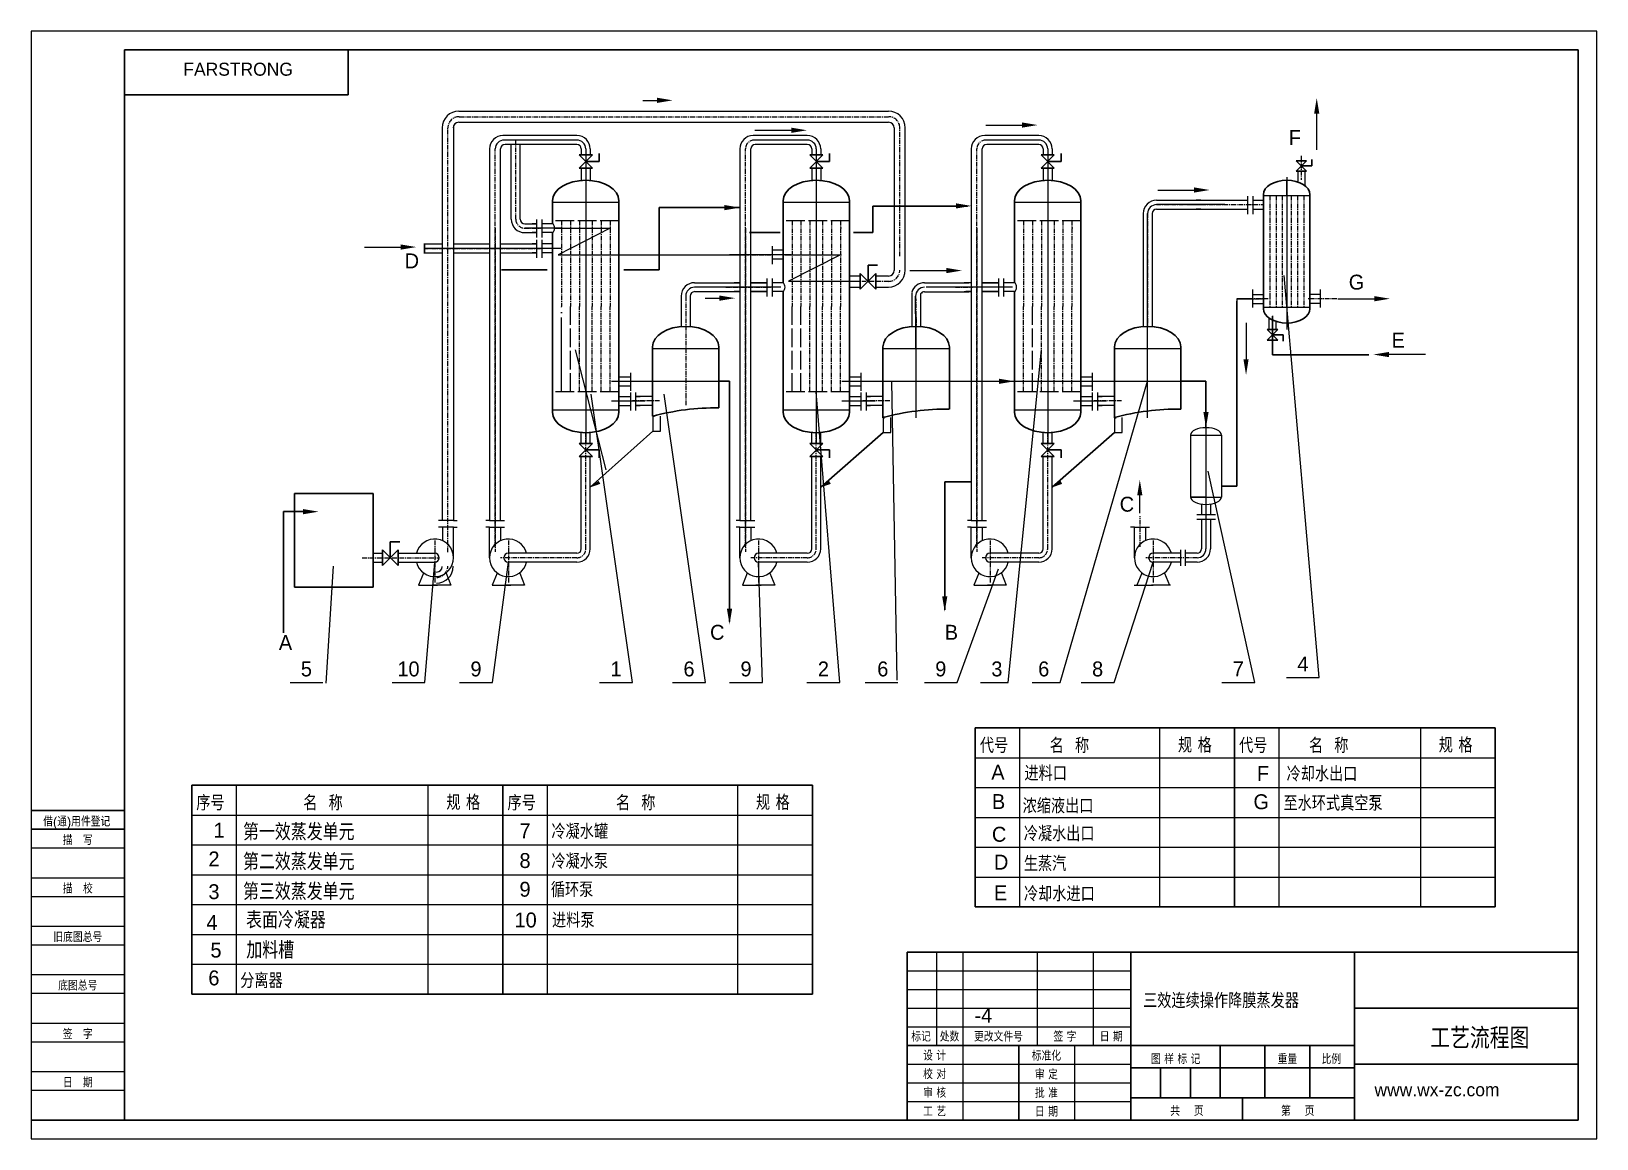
# Model space of a CAD drawing. Extents: x 484 to 904, y 582 to 879.
import ezdxf
from ezdxf.enums import TextEntityAlignment as Align

# ---------------------------------------------------------------- set-up
doc = ezdxf.new("R2010")
doc.units = 0
doc.header["$MEASUREMENT"] = 0
for name, pattern in [('CENTER', [2, 1.25, -0.25, 0.25, -0.25]), ('FDASHED', [6, 5, -1]), ('FDIVIDE', [23.99, 20, -1.33, 0, -1.33, 0, -1.33])]:
    doc.linetypes.add(name, pattern=pattern)
for name, color, linetype, lineweight in [('B', 3, 'FDASHED', 15), ('C', 6, 'CENTER', 15), ('D', 1, 'CONTINUOUS', 15), ('E', 2, 'FDIVIDE', 15), ('FL', 5, 'CONTINUOUS', 9), ('T', 7, 'CONTINUOUS', 15), ('TL', 4, 'CONTINUOUS', 30)]:
    doc.layers.add(name, color=color, linetype=linetype, lineweight=lineweight)
doc.styles.add('FM1', font='valv', dxfattribs={"bigfont": 'hzdx'})
doc.styles.add('HZ', font='valv', dxfattribs={"bigfont": 'hzdx'})

# ---------------------------------------------------------------- blocks, each defined once
blk = doc.blocks.new('TUKUN3')
at = {"layer": 'FL'}
for p, q in [((420, 297), (0, 297)), ((0, 297), (0, 0)), ((420, 0), (420, 297)), ((0, 78), (25, 78)), ((0, 70), (25, 70)), ((0, 65), (25, 65)), ((0, 57), (25, 57)), ((0, 52), (25, 52)), ((243, 25), (243, 50)), ((250, 5), (250, 50)), ((270, 25), (270, 50)), ((285, 25), (285, 50)), ((0, 44), (25, 44)), ((235, 45), (295, 45)), ((0, 39), (25, 39)), ((235, 40), (295, 40)), ((235, 35), (295, 35)), ((0, 31), (25, 31)), ((235, 30), (295, 30)), ((0, 26), (25, 26)), ((280, 5), (280, 25)), ((0, 18), (25, 18)), ((235, 20), (295, 20)), ((0, 13), (25, 13)), ((235, 15), (295, 15)), ((235, 10), (295, 10)), ((0, 0), (420, 0))]:
    blk.add_line(p, q, dxfattribs=at)
at = {"layer": 'TL'}
for p, q in [((415, 292), (25, 292)), ((25, 5), (25, 292)), ((85, 292), (85, 280)), ((415, 5), (415, 292)), ((85, 280), (25, 280)), ((0, 88), (25, 88)), ((0, 83), (25, 83)), ((415, 50), (235, 50)), ((235, 50), (235, 5)), ((295, 5), (295, 50)), ((355, 5), (355, 50)), ((415, 35), (355, 35)), ((355, 25), (235, 25)), ((265, 5), (265, 25)), ((319, 11), (319, 25)), ((331, 11), (331, 25)), ((343, 11), (343, 25)), ((295, 19), (355, 19)), ((303, 11), (303, 19)), ((311, 11), (311, 19)), ((415, 20), (355, 20)), ((355, 11), (295, 11)), ((325, 5), (325, 11)), ((0, 5), (415, 5))]:
    blk.add_line(p, q, dxfattribs=at)
at = {"layer": 'T', "style": 'FM1'}
for s, p in [('借(通)用件登记', (12.19, 83.76)), ('描   写', (12.47, 78.76)), ('描   校', (12.47, 65.76)), ('旧底图总号', (12.47, 52.76)), ('底图总号', (12.47, 39.76)), ('签   字', (12.47, 26.76)), ('标记', (238.73, 26.07)), ('处数', (246.36, 26.07)), ('更改文件号', (259.49, 26.07)), ('签 字', (277.33, 26.07)), ('日 期', (289.75, 26.07)), ('设 计', (242.37, 20.99)), ('标准化', (272.36, 20.93)), ('图 样 标 记', (307.05, 20.04)), ('重量', (337.01, 20.04)), ('比例', (348.81, 20.04)), ('校 对', (242.37, 15.99)), ('审 定', (272.36, 15.93)), ('日   期', (12.47, 13.76)), ('审 核', (242.37, 10.99)), ('批 准', (272.36, 10.93)), ('工 艺', (242.37, 5.99)), ('日 期', (272.36, 5.93)), ('共    页', (310.06, 6.13)), ('第    页', (339.78, 6.13))]:
    blk.add_text(s, height=2.5, dxfattribs=at).set_placement(p, align=Align.CENTER)

msp = doc.modelspace()

# ---------------------------------------------------------------- linework, layer by layer
at = {"layer": 'B', "color": 2}
for p, q in [((642.16, 827.9), (624.36, 827.9)), ((703.99, 827.9), (686.19, 827.9)), ((766.09, 827.9), (748.29, 827.9)), ((629.16, 782.05), (629.16, 804.98)), ((688.59, 782.05), (688.59, 804.98)), ((690.99, 782.05), (690.99, 804.98)), ((753.09, 782.05), (753.09, 804.98))]:
    msp.add_line(p, q, dxfattribs=at)
at = {"layer": 'B', "color": 4}
for p, q in [((642.16, 782.05), (624.36, 782.05)), ((642.16, 782.05), (624.36, 782.05)), ((703.99, 782.05), (686.19, 782.05)), ((703.99, 782.05), (686.19, 782.05)), ((766.09, 782.05), (748.29, 782.05)), ((766.09, 782.05), (748.29, 782.05))]:
    msp.add_line(p, q, dxfattribs=at)
at = {"layer": 'C'}
for p, q in [((596.25, 739.07), (596.25, 852.88)), ((717.53, 818.48), (717.53, 852.88)), ((608.96, 740.51), (608.96, 847.21)), ((676.1, 740.51), (676.1, 847.21)), ((738.2, 740.51), (738.2, 847.21)), ((608.96, 825.99), (608.96, 739.15)), ((676.1, 825.99), (676.1, 739.15)), ((738.2, 825.99), (738.2, 739.15)), ((714.53, 811.71), (706.88, 811.71)), ((781.96, 740.51), (781.96, 748.7))]:
    msp.add_line(p, q, dxfattribs=at)
at = {"layer": 'C', "color": 6}
for p, q in [((599.25, 855.88), (714.53, 855.88)), ((614.48, 828.37), (614.48, 849.84)), ((633.26, 847.21), (633.26, 839.21)), ((695.09, 847.21), (695.09, 839.21)), ((757.19, 847.21), (757.19, 839.21)), ((825.23, 845.36), (825.23, 838.96)), ((786.4, 832.28), (815.09, 832.28)), ((794.74, 832.28), (799.28, 832.28)), ((784, 829.88), (784, 799.63)), ((616.88, 825.97), (621.1, 825.97)), ((623.04, 825.97), (618.86, 825.97)), ((589.82, 820.55), (621.1, 820.55)), ((623.04, 820.55), (618.86, 820.55)), ((671.78, 818.86), (682.93, 818.86)), ((684.87, 818.86), (680.69, 818.86)), ((714.53, 811.71), (706.88, 811.71)), ((660.07, 807.75), (660.07, 778.5)), ((670.81, 810.15), (682.9, 810.15)), ((721.75, 807.74), (721.9, 799.63)), ((732.49, 810.14), (737.03, 810.14)), ((810.81, 807.01), (815.09, 807.01)), ((816.34, 807.01), (812.21, 807.01)), ((834.8, 807.01), (826.97, 807.01)), ((834.8, 807.01), (827.55, 807.01)), ((817.53, 794.66), (817.53, 801.06)), ((643.66, 784.9), (647.84, 784.9)), ((705.49, 784.9), (709.67, 784.9)), ((767.59, 784.9), (771.77, 784.9)), ((643.66, 779.63), (647.84, 779.63)), ((653.02, 779.63), (645.6, 779.63)), ((705.49, 779.63), (709.67, 779.63)), ((714.85, 779.63), (707.43, 779.63)), ((767.59, 779.63), (771.77, 779.63)), ((776.95, 779.63), (769.53, 779.63)), ((633.26, 739.97), (633.26, 771.13)), ((695.09, 739.97), (695.09, 771.13)), ((757.19, 739.97), (757.19, 771.13)), ((592.73, 742.2), (592.73, 730.93)), ((612.48, 742.2), (612.48, 730.93)), ((679.62, 742.2), (679.62, 730.93)), ((741.72, 742.2), (741.72, 730.93)), ((785.48, 742.2), (785.48, 730.93)), ((573.27, 737.57), (593.76, 737.57)), ((630.86, 737.57), (610.38, 737.57)), ((692.69, 737.57), (677.52, 737.57)), ((754.79, 737.57), (739.62, 737.57)), ((797.26, 737.57), (783.38, 737.57))]:
    msp.add_line(p, q, dxfattribs=at)
at = {"layer": 'C', "color": 2}
for p, q in [((816.77, 834.62), (816.77, 804.73)), ((818.45, 834.62), (818.45, 804.73)), ((820.13, 834.62), (820.13, 804.73)), ((822.51, 834.62), (822.51, 804.73)), ((824.19, 834.62), (824.19, 804.73)), ((825.87, 834.62), (825.87, 804.73)), ((626.76, 827.9), (626.76, 804.98)), ((629.16, 827.9), (629.16, 804.98)), ((631.56, 827.9), (631.56, 804.98)), ((634.96, 827.9), (634.96, 804.98)), ((637.36, 827.9), (637.36, 804.98)), ((639.76, 827.9), (639.76, 804.98)), ((688.59, 827.9), (688.59, 804.98)), ((690.99, 827.9), (690.99, 804.98)), ((693.39, 827.9), (693.39, 804.98)), ((696.79, 827.9), (696.79, 804.98)), ((699.19, 827.9), (699.19, 804.98)), ((701.59, 827.9), (701.59, 804.98)), ((750.69, 827.9), (750.69, 804.98)), ((753.09, 827.9), (753.09, 804.98)), ((755.49, 827.9), (755.49, 804.98)), ((758.89, 827.9), (758.89, 804.98)), ((761.29, 827.9), (761.29, 804.98)), ((763.69, 827.9), (763.69, 804.98)), ((816.77, 808.17), (816.77, 807.13)), ((631.56, 782.05), (631.56, 804.98)), ((634.96, 782.05), (634.96, 804.98)), ((637.36, 782.05), (637.36, 804.98)), ((639.76, 782.05), (639.76, 804.98)), ((693.39, 782.05), (693.39, 804.98)), ((696.79, 782.05), (696.79, 804.98)), ((699.19, 782.05), (699.19, 804.98)), ((701.59, 782.05), (701.59, 804.98)), ((750.69, 782.05), (750.69, 804.98)), ((755.49, 782.05), (755.49, 804.98)), ((758.89, 782.05), (758.89, 804.98)), ((761.29, 782.05), (761.29, 804.98)), ((763.69, 782.05), (763.69, 804.98))]:
    msp.add_line(p, q, dxfattribs=at)
at = {"layer": 'C', "color": 6}
for centre, radius, start, end in [((599.25, 852.88), 3, 90, 180), ((678.5, 847.21), 2.4, 90, 180), ((740.6, 847.21), 2.4, 90, 180), ((616.88, 828.37), 2.4, 180, 270), ((630.86, 739.97), 2.4, 270, 0), ((692.69, 739.97), 2.4, 270, 0), ((754.79, 739.97), 2.4, 270, 0)]:
    msp.add_arc(centre, radius, start, end, dxfattribs=at)
at = {"layer": 'C', "color": 4}
msp.add_arc((714.53, 852.88), 3, 0, 90, dxfattribs=at)
at = {"layer": 'C'}
for centre in [(714.53, 814.71), (593.25, 735.3)]:
    msp.add_arc(centre, 3, 270, 0, dxfattribs=at)
at = {"layer": 'D', "color": 4}
for p, q in [((599.23, 857.38), (714.46, 857.38)), ((594.73, 852.88), (594.73, 747.56)), ((597.78, 853.4), (597.78, 747.56)), ((599.19, 854.38), (714.51, 854.38)), ((716.01, 852.88), (716.01, 814.64)), ((718.96, 814.69), (718.96, 852.88)), ((630.86, 850.81), (611.03, 850.81)), ((630.86, 848.41), (611.59, 848.41)), ((613.28, 828.37), (613.28, 848.41)), ((615.68, 828.37), (615.68, 848.41)), ((692.69, 850.81), (678.18, 850.81)), ((692.69, 848.41), (678.73, 848.41)), ((754.79, 850.81), (740.28, 850.81)), ((754.79, 848.41), (740.83, 848.41)), ((607.43, 847.21), (607.43, 747.56)), ((610.39, 747.62), (610.39, 847.21)), ((632.06, 847.21), (632.06, 845.6)), ((634.46, 847.21), (634.46, 845.6)), ((674.58, 847.21), (674.58, 747.56)), ((677.53, 747.62), (677.53, 847.21)), ((693.89, 847.21), (693.89, 845.6)), ((696.29, 847.21), (696.29, 845.6)), ((736.68, 847.21), (736.68, 747.56)), ((739.63, 747.62), (739.63, 847.21)), ((755.99, 847.21), (755.99, 845.6)), ((758.39, 847.21), (758.39, 845.6)), ((632.06, 842.08), (632.06, 838.77)), ((634.46, 842.08), (634.46, 838.77)), ((693.89, 842.08), (693.89, 838.77)), ((696.29, 842.08), (696.29, 838.77)), ((755.99, 842.08), (755.99, 838.77)), ((758.39, 842.08), (758.39, 838.77)), ((824.27, 841.26), (824.27, 838.61)), ((826.19, 841.26), (826.19, 837.38)), ((821.32, 834.62), (821.32, 838.82)), ((642.16, 832.82), (624.36, 832.82)), ((703.99, 832.82), (686.19, 832.82)), ((766.09, 832.82), (748.29, 832.82)), ((786.4, 833.48), (810.81, 833.48)), ((786.4, 833.48), (798.25, 833.48)), ((794.74, 833.48), (798.25, 833.48)), ((798.25, 833.48), (797.04, 833.48)), ((810.81, 834.57), (810.81, 829.73)), ((812.21, 834.57), (812.21, 829.73)), ((812.21, 834.57), (812.21, 829.73)), ((812.21, 833.48), (815.09, 833.48)), ((827.55, 834.62), (815.09, 834.62)), ((620.07, 828.28), (620.07, 823.45)), ((621.47, 828.28), (621.47, 823.45)), ((782.8, 829.88), (782.8, 799.58)), ((785.2, 829.88), (785.2, 799.58)), ((786.4, 831.08), (810.81, 831.08)), ((786.4, 831.08), (798.25, 831.08)), ((794.74, 831.08), (798.25, 831.08)), ((798.25, 831.08), (797.04, 831.08)), ((812.21, 831.08), (815.09, 831.08)), ((826.04, 829.82), (825.87, 829.82)), ((616.88, 827.17), (620.07, 827.17)), ((616.88, 824.77), (620.07, 824.77)), ((620.07, 827.17), (618.86, 827.17)), ((620.07, 824.77), (618.86, 824.77)), ((624.36, 827.17), (621.47, 827.17)), ((624.36, 824.77), (621.47, 824.77)), ((624.87, 825.97), (640.01, 825.97)), ((639.76, 825.97), (625.85, 818.84)), ((640.01, 825.97), (639.76, 825.97)), ((701.84, 825.97), (701.59, 825.97)), ((763.94, 825.97), (763.69, 825.97)), ((589.82, 821.75), (594.73, 821.75)), ((589.82, 819.35), (594.73, 819.35)), ((597.69, 821.75), (607.43, 821.75)), ((597.69, 819.35), (607.43, 819.35)), ((610.39, 821.75), (620.07, 821.75)), ((610.39, 819.35), (620.07, 819.35)), ((620.07, 821.75), (618.86, 821.75)), ((620.07, 819.35), (618.86, 819.35)), ((620.07, 822.87), (620.07, 818.03)), ((621.47, 822.87), (621.47, 818.03)), ((624.36, 821.75), (621.47, 821.75)), ((624.36, 819.35), (621.47, 819.35)), ((683.3, 821.18), (683.3, 816.35)), ((686.19, 820.06), (683.3, 820.06)), ((625.85, 818.84), (676.1, 818.84)), ((681.26, 818.84), (673.11, 818.84)), ((686.19, 817.66), (683.3, 817.66)), ((686.7, 818.86), (701.84, 818.86)), ((701.59, 818.86), (687.68, 811.74)), ((662.47, 811.35), (674.58, 811.35)), ((670.81, 811.35), (674.58, 811.35)), ((674.58, 811.35), (673.11, 811.35)), ((677.53, 811.35), (681.87, 811.35)), ((677.53, 811.35), (681.87, 811.35)), ((681.87, 811.35), (677.53, 811.35)), ((681.87, 812.47), (681.87, 807.64)), ((683.27, 812.47), (683.27, 807.64)), ((683.27, 812.47), (683.27, 807.64)), ((686.21, 811.35), (683.27, 811.35)), ((687.68, 811.74), (706.88, 811.74)), ((706.88, 813.14), (703.99, 813.14)), ((714.51, 813.14), (711.11, 813.14)), ((724.15, 811.34), (736, 811.34)), ((732.49, 811.34), (736, 811.34)), ((736.53, 811.34), (734.79, 811.34)), ((736.68, 811.35), (735.21, 811.35)), ((743.97, 811.35), (739.63, 811.35)), ((739.63, 811.35), (743.97, 811.35)), ((739.63, 811.35), (743.97, 811.35)), ((743.97, 812.47), (743.97, 807.64)), ((745.37, 812.47), (745.37, 807.64)), ((745.37, 812.47), (745.37, 807.64)), ((748.32, 811.35), (745.37, 811.35)), ((658.87, 807.75), (658.87, 802.28)), ((661.27, 807.75), (661.27, 802.28)), ((662.47, 808.95), (674.58, 808.95)), ((670.81, 808.95), (674.58, 808.95)), ((674.58, 808.95), (673.11, 808.95)), ((677.53, 808.95), (681.87, 808.95)), ((677.53, 808.95), (681.87, 808.95)), ((681.87, 808.95), (677.53, 808.95)), ((686.21, 808.95), (683.27, 808.95)), ((703.99, 810.19), (706.88, 810.19)), ((711.11, 810.19), (714.46, 810.19)), ((720.7, 808.76), (720.7, 799.63)), ((723.1, 808.32), (723.1, 799.63)), ((724.15, 808.94), (736, 808.94)), ((732.49, 808.94), (736, 808.94)), ((736.53, 808.94), (734.79, 808.94)), ((736.68, 808.95), (735.21, 808.95)), ((743.97, 808.95), (739.63, 808.95)), ((739.63, 808.95), (743.97, 808.95)), ((739.63, 808.95), (743.97, 808.95)), ((748.32, 808.95), (745.37, 808.95)), ((812.21, 807.01), (807.98, 807.01)), ((807.98, 807.01), (807.98, 806.4)), ((812.21, 804.72), (812.21, 809.55)), ((812.21, 804.72), (812.21, 809.55)), ((812.21, 808.21), (815.09, 808.21)), ((815.09, 809.91), (815.09, 807.13)), ((830.42, 808.21), (827.55, 808.21)), ((830.42, 804.72), (830.42, 809.55)), ((830.42, 804.72), (830.42, 809.55)), ((658.87, 802.5), (658.87, 799.63)), ((661.27, 802.5), (661.27, 799.63)), ((782.8, 802.5), (782.8, 799.63)), ((785.2, 802.5), (785.2, 799.63)), ((812.21, 805.81), (815.09, 805.81)), ((827.55, 804.73), (815.09, 804.73)), ((821.32, 804.73), (821.32, 800.53)), ((830.42, 805.81), (827.55, 805.81)), ((816.57, 798.76), (816.57, 801.88)), ((818.49, 798.76), (818.49, 800.94)), ((668.97, 793.63), (651.17, 793.63)), ((730.8, 793.63), (713, 793.63)), ((792.9, 793.63), (775.1, 793.63)), ((642.16, 786.1), (645.23, 786.1)), ((645.23, 787.21), (645.23, 782.38)), ((703.99, 786.1), (707.06, 786.1)), ((707.06, 787.21), (707.06, 782.38)), ((766.09, 786.1), (769.16, 786.1)), ((769.16, 787.21), (769.16, 782.38)), ((642.16, 783.7), (645.23, 783.7)), ((645.23, 784.9), (651.17, 784.9)), ((645.23, 781.94), (645.23, 777.11)), ((646.63, 781.94), (646.63, 777.11)), ((703.99, 783.7), (707.06, 783.7)), ((707.06, 784.9), (713, 784.9)), ((707.06, 781.94), (707.06, 777.11)), ((708.46, 781.94), (708.46, 777.11)), ((766.09, 783.7), (769.16, 783.7)), ((769.16, 784.9), (775.1, 784.9)), ((769.16, 781.94), (769.16, 777.11)), ((770.56, 781.94), (770.56, 777.11)), ((792.9, 784.9), (796.07, 784.9)), ((642.16, 777.13), (624.36, 777.13)), ((642.16, 780.83), (645.23, 780.83)), ((642.16, 778.43), (645.23, 778.43)), ((651.21, 780.83), (646.63, 780.83)), ((646.63, 780.83), (647.84, 780.83)), ((651.21, 778.43), (646.63, 778.43)), ((646.63, 778.43), (647.84, 778.43)), ((703.99, 777.13), (686.19, 777.13)), ((703.99, 780.83), (707.06, 780.83)), ((703.99, 778.43), (707.06, 778.43)), ((713.04, 780.83), (708.46, 780.83)), ((708.46, 780.83), (709.67, 780.83)), ((713.04, 778.43), (708.46, 778.43)), ((708.46, 778.43), (709.67, 778.43)), ((766.09, 777.13), (748.29, 777.13)), ((766.09, 780.83), (769.16, 780.83)), ((766.09, 778.43), (769.16, 778.43)), ((770.56, 780.83), (771.77, 780.83)), ((775.14, 780.83), (770.56, 780.83)), ((770.56, 778.43), (771.77, 778.43)), ((775.14, 778.43), (770.56, 778.43)), ((651.21, 775.8), (651.21, 771.54)), ((653.26, 771.54), (653.26, 775.58)), ((713.04, 775.44), (713.04, 771.18)), ((715.09, 771.18), (715.09, 775.22)), ((775.14, 775.44), (775.14, 771.18)), ((777.19, 771.18), (777.19, 775.22)), ((632.06, 768.26), (632.06, 771.13)), ((634.46, 768.26), (634.46, 771.13)), ((651.21, 771.54), (653.26, 771.54)), ((693.89, 768.26), (693.89, 771.13)), ((696.29, 768.26), (696.29, 771.13)), ((713.04, 771.18), (715.09, 771.18)), ((755.99, 768.26), (755.99, 771.13)), ((758.39, 768.26), (758.39, 771.13)), ((775.14, 771.18), (777.19, 771.18)), ((795.5, 770.47), (803.81, 770.47)), ((795.5, 770.47), (795.5, 753.86)), ((803.81, 770.47), (803.81, 753.86)), ((632.06, 739.97), (632.06, 764.74)), ((634.46, 739.97), (634.46, 764.74)), ((693.89, 739.97), (693.89, 764.74)), ((696.29, 739.97), (696.29, 764.74)), ((755.99, 739.97), (755.99, 764.74)), ((758.39, 739.97), (758.39, 764.74)), ((799.66, 753.86), (795.5, 753.86)), ((795.5, 753.86), (803.81, 753.86)), ((798.46, 751.88), (798.46, 749.17)), ((800.86, 751.88), (800.86, 749.17)), ((797.19, 749.17), (802.18, 749.17)), ((797.19, 747.97), (802.18, 747.97)), ((798.46, 747.97), (798.46, 739.97)), ((800.86, 747.97), (800.86, 739.97)), ((596.25, 747.56), (593.73, 747.56)), ((596.25, 745.75), (593.73, 745.75)), ((594.82, 745.69), (594.82, 742.12)), ((597.78, 747.56), (594.88, 747.56)), ((597.78, 745.75), (594.88, 745.75)), ((597.78, 747.56), (598.76, 747.56)), ((597.78, 737.57), (597.78, 745.75)), ((597.78, 745.75), (598.76, 745.75)), ((607.43, 747.56), (606.45, 747.56)), ((607.43, 745.75), (606.45, 745.75)), ((607.43, 747.56), (610.33, 747.56)), ((607.43, 745.75), (610.33, 745.75)), ((607.43, 737.57), (607.43, 745.75)), ((608.96, 747.56), (611.49, 747.56)), ((608.96, 745.75), (611.49, 745.75)), ((610.39, 745.69), (610.39, 742.12)), ((674.58, 747.56), (673.6, 747.56)), ((674.58, 745.75), (673.6, 745.75)), ((674.58, 747.56), (677.47, 747.56)), ((674.58, 745.75), (677.47, 745.75)), ((674.58, 737.57), (674.58, 745.75)), ((676.1, 747.56), (678.63, 747.56)), ((676.1, 745.75), (678.63, 745.75)), ((677.53, 745.69), (677.53, 742.12)), ((736.68, 747.56), (735.7, 747.56)), ((736.68, 745.75), (735.7, 745.75)), ((736.68, 747.56), (739.57, 747.56)), ((736.68, 745.75), (739.57, 745.75)), ((736.68, 737.57), (736.68, 745.75)), ((738.2, 747.56), (740.73, 747.56)), ((738.2, 745.75), (740.73, 745.75)), ((739.63, 745.69), (739.63, 742.12)), ((780.44, 745.75), (779.45, 745.75)), ((780.44, 737.57), (780.44, 745.75)), ((780.44, 745.75), (783.33, 745.75)), ((781.96, 745.75), (784.49, 745.75)), ((783.39, 745.69), (783.39, 742.12)), ((792.83, 739.68), (792.83, 735.42)), ((794.03, 739.68), (794.03, 735.42)), ((576.17, 738.77), (578.7, 738.77)), ((576.17, 736.37), (578.7, 736.37)), ((582.93, 738.77), (592.73, 738.77)), ((582.93, 736.37), (592.73, 736.37)), ((630.86, 738.77), (612.48, 738.77)), ((630.86, 736.37), (612.48, 736.37)), ((692.69, 738.77), (679.62, 738.77)), ((692.69, 736.37), (679.62, 736.37)), ((754.79, 738.77), (741.72, 738.77)), ((754.79, 736.37), (741.72, 736.37)), ((792.83, 738.77), (785.48, 738.77)), ((792.83, 736.37), (785.48, 736.37)), ((797.26, 738.77), (794.03, 738.77)), ((797.26, 736.37), (794.03, 736.37)), ((589.69, 733.48), (588.38, 730.2)), ((595.78, 733.48), (597.09, 730.2)), ((609.44, 733.48), (608.12, 730.2)), ((615.52, 733.48), (616.83, 730.2)), ((676.58, 733.48), (675.27, 730.2)), ((682.66, 733.48), (683.97, 730.2)), ((738.68, 733.48), (737.37, 730.2)), ((744.76, 733.48), (746.08, 730.2)), ((782.44, 733.48), (781.12, 730.2)), ((788.52, 733.48), (789.83, 730.2)), ((588.38, 730.2), (593.45, 730.2)), ((597.09, 730.2), (592.02, 730.2)), ((608.12, 730.2), (613.19, 730.2)), ((616.83, 730.2), (611.76, 730.2)), ((675.27, 730.2), (680.34, 730.2)), ((683.97, 730.2), (678.9, 730.2)), ((737.37, 730.2), (742.44, 730.2)), ((746.08, 730.2), (741.01, 730.2)), ((780.43, 730.2), (785.5, 730.2)), ((790.14, 730.2), (785.07, 730.2))]:
    msp.add_line(p, q, dxfattribs=at)
at = {"layer": 'D', "color": 1}
for p, q in [((648.56, 860.26), (652.4, 860.26)), ((740.55, 853.63), (750.31, 853.63)), ((829.37, 846.95), (829.37, 856.72)), ((678.65, 852.23), (688.42, 852.23)), ((786.7, 836.21), (796.47, 836.21)), ((573.87, 820.91), (583.63, 820.91)), ((720.24, 814.61), (730, 814.61)), ((665.27, 807.21), (669.1, 807.21)), ((835.06, 807.05), (844.83, 807.05)), ((810.41, 800.6), (810.41, 790.83)), ((858.52, 792.08), (848.75, 792.08)), ((781.9, 749.53), (781.9, 754.29)), ((553.9, 704.16), (562.7, 704.16)), ((581.29, 704.16), (590.09, 704.16)), ((599.4, 704.16), (608.2, 704.16)), ((636.95, 704.16), (645.75, 704.16)), ((656.55, 704.16), (665.35, 704.16)), ((671.85, 704.16), (680.65, 704.16)), ((692.61, 704.16), (701.41, 704.16)), ((708.18, 704.16), (716.98, 704.16)), ((724.11, 704.16), (732.91, 704.16)), ((739.15, 704.16), (746.54, 704.16)), ((752.99, 704.16), (760.53, 704.16)), ((766.19, 704.16), (774.99, 704.16)), ((803.93, 704.16), (812.73, 704.16)), ((821.26, 705.48), (830.06, 705.48)), ((749.75, 643.95), (749.75, 691.95)), ((787.31, 643.95), (787.31, 691.95)), ((819.31, 643.95), (819.31, 691.95)), ((857.27, 643.95), (857.27, 691.95)), ((737.75, 683.95), (877.27, 683.95)), ((539.52, 620.56), (539.52, 676.56)), ((591.01, 620.56), (591.01, 676.56)), ((623.01, 620.56), (623.01, 676.56)), ((674.08, 620.56), (674.08, 676.56)), ((737.75, 675.95), (877.27, 675.95)), ((527.52, 668.56), (694.08, 668.56)), ((737.75, 667.95), (877.27, 667.95)), ((527.52, 660.56), (694.08, 660.56)), ((737.75, 659.95), (877.27, 659.95)), ((527.52, 652.56), (694.08, 652.56)), ((737.75, 651.95), (877.27, 651.95)), ((527.52, 644.56), (694.08, 644.56)), ((527.52, 636.56), (694.08, 636.56)), ((527.52, 628.56), (694.08, 628.56))]:
    msp.add_line(p, q, dxfattribs=at)
at = {"layer": 'D', "color": 6}
for p, q in [((630.86, 849.61), (611.36, 849.61)), ((692.69, 849.61), (678.5, 849.61)), ((754.79, 849.61), (740.6, 849.61)), ((633.26, 847.21), (633.26, 768.29)), ((695.09, 847.21), (695.09, 768.29)), ((757.19, 847.21), (757.19, 768.29)), ((821.32, 839.69), (821.32, 798.8)), ((804.73, 832.28), (786.4, 832.28)), ((784, 788.72), (784, 829.88)), ((626.54, 825.97), (616.88, 825.97)), ((626.54, 820.55), (589.82, 820.55)), ((688.38, 818.86), (671.78, 818.86)), ((685.61, 810.15), (662.47, 810.15)), ((721.9, 788.72), (721.75, 807.74)), ((747.71, 810.15), (724.57, 810.15)), ((721.9, 775.11), (721.9, 802.47)), ((784, 775.11), (784, 802.47)), ((817.53, 802.46), (817.53, 795.59)), ((817.53, 794.66), (817.53, 802.37)), ((633.26, 782.04), (633.26, 771.13)), ((640.15, 784.9), (649.08, 784.9)), ((695.09, 782.04), (695.09, 771.13)), ((701.99, 784.9), (710.91, 784.9)), ((757.19, 782.04), (757.19, 771.13)), ((764.09, 784.9), (773.01, 784.9)), ((640.15, 779.63), (649.08, 779.63)), ((701.99, 779.63), (710.91, 779.63)), ((764.09, 779.63), (773.01, 779.63)), ((799.66, 773.07), (799.66, 749.63)), ((799.66, 751.88), (799.66, 739.97))]:
    msp.add_line(p, q, dxfattribs=at)
at = {"layer": 'D'}
for p, q in [((830.06, 705.48), (820.63, 813.31)), ((638.75, 761.16), (630.48, 793.37)), ((746.54, 704.12), (755.53, 793.33)), ((645.75, 704.16), (634.71, 781.48)), ((665.35, 704.16), (654.31, 781.48)), ((701.41, 704.16), (695.09, 782.05)), ((716.81, 704.76), (715.37, 784.9)), ((760.53, 704.16), (784, 784.9)), ((812.73, 704.16), (800.24, 760.8)), ((563.64, 703.98), (565.61, 735.33)), ((590.09, 704.16), (592.73, 736.37)), ((608.2, 704.16), (612.48, 736.37)), ((680.65, 704.16), (679.62, 736.37)), ((774.99, 704.16), (785.48, 736.37)), ((732.91, 704.16), (743.95, 734.64))]:
    msp.add_line(p, q, dxfattribs=at)
at = {"layer": 'D', "color": 2}
for p, q in [((651.17, 784.9), (668.97, 784.9)), ((713, 784.9), (775.1, 784.9)), ((775.1, 784.9), (792.9, 784.9))]:
    msp.add_line(p, q, dxfattribs=at)
at = {"layer": 'D', "color": 4}
for centre, radius, start, end in [((599.23, 852.88), 4.5, 90, 180), ((714.46, 852.88), 4.5, 0, 90), ((599.19, 852.88), 1.5, 90, 180), ((714.51, 852.88), 1.5, 0, 90), ((611.03, 847.21), 3.6, 90, 180), ((611.59, 847.21), 1.2, 90, 180), ((630.86, 847.21), 3.6, 0, 90), ((630.86, 847.21), 1.2, 0, 90), ((678.18, 847.21), 3.6, 90, 180), ((678.73, 847.21), 1.2, 90, 180), ((692.69, 847.21), 3.6, 0, 90), ((692.69, 847.21), 1.2, 0, 90), ((740.28, 847.21), 3.6, 90, 180), ((740.83, 847.21), 1.2, 90, 180), ((754.79, 847.21), 3.6, 0, 90), ((754.79, 847.21), 1.2, 0, 90), ((786.4, 829.88), 3.6, 90, 180), ((616.88, 828.37), 3.6, 180, 270), ((616.88, 828.37), 1.2, 180, 270), ((786.4, 829.88), 1.2, 90, 180), ((662.47, 807.75), 3.6, 90, 180), ((714.46, 814.69), 4.5, 270, 0), ((714.51, 814.64), 1.5, 270, 0), ((724.15, 807.74), 3.6, 90, 163.3837), ((662.47, 807.75), 1.2, 90, 180), ((724.15, 807.74), 1.2, 90, 151.0123), ((651.51, 775.8), 0.3, 180, 285.1866), ((713.34, 775.44), 0.3, 180, 285.1866), ((775.44, 775.44), 0.3, 180, 285.1866), ((592.73, 737.57), 5.04, 193.8121, 166.2847), ((612.48, 737.57), 5.04, 13.7153, 346.1879), ((630.86, 739.97), 3.6, 270, 0), ((630.86, 739.97), 1.2, 270, 0), ((679.62, 737.57), 5.04, 13.7153, 346.1879), ((692.69, 739.97), 3.6, 270, 0), ((692.69, 739.97), 1.2, 270, 0), ((741.72, 737.57), 5.04, 13.7153, 346.1879), ((754.79, 739.97), 3.6, 270, 0), ((754.79, 739.97), 1.2, 270, 0), ((785.48, 737.57), 5.04, 13.7153, 346.1879), ((797.26, 739.97), 1.2, 270, 0), ((797.26, 739.97), 3.6, 270, 0), ((592.73, 737.57), 1.2, 270, 90), ((593.19, 735.28), 4.5, 270, 0), ((593.23, 735.23), 1.5, 270, 0), ((612.48, 737.57), 1.2, 90, 270), ((679.62, 737.57), 1.2, 90, 270), ((741.72, 737.57), 1.2, 90, 270), ((785.48, 737.57), 1.2, 90, 270)]:
    msp.add_arc(centre, radius, start, end, dxfattribs=at)
at = {"layer": 'D', "color": 6}
for centre, start, end in [((611.36, 847.21), 90, 180), ((630.86, 847.21), 0, 90), ((692.69, 847.21), 0, 90), ((754.79, 847.21), 0, 90), ((786.4, 829.88), 90, 180), ((662.47, 807.75), 90, 180), ((724.15, 807.74), 90, 180), ((797.26, 739.97), 270, 0)]:
    msp.add_arc(centre, 2.4, start, end, dxfattribs=at)
at = {"layer": 'D', "color": 0}
for centre in [(623.19, 825.97), (685.05, 810.15), (747.15, 810.15)]:
    msp.add_arc(centre, 1.68, 314.2636, 45.7364, dxfattribs=at)
at = {"layer": 'D', "color": 4}
for centre, major_axis in [((799.66, 770.47), (-4.15, 0)), ((799.66, 753.86), (4.15, 0))]:
    msp.add_ellipse(centre, major_axis=major_axis, ratio=0.478467, start_param=3.141593, end_param=6.283185, dxfattribs=at)
at = {"layer": 'D', "color": 1}
for points in [[(652.4, 860.96), (652.4, 859.56), (656.6, 860.26)], [(828.67, 856.72), (830.07, 856.72), (829.37, 860.92)], [(688.42, 852.93), (688.42, 851.53), (692.62, 852.23)], [(750.31, 854.33), (750.31, 852.93), (754.51, 853.63)], [(796.47, 836.91), (796.47, 835.51), (800.67, 836.21)], [(670.47, 832.19), (670.47, 830.79), (674.67, 831.49)], [(732.55, 832.65), (732.55, 831.25), (736.75, 831.95)], [(583.63, 821.61), (583.63, 820.21), (587.83, 820.91)], [(730, 815.31), (730, 813.91), (734.2, 814.61)], [(669.1, 807.91), (669.1, 806.51), (673.3, 807.21)], [(844.83, 807.75), (844.83, 806.35), (849.03, 807.05)], [(811.11, 790.83), (809.71, 790.83), (810.41, 786.63)], [(848.75, 791.38), (848.75, 792.78), (844.55, 792.08)], [(744.09, 785.6), (744.09, 784.2), (748.29, 784.9)], [(800.36, 776.66), (798.96, 776.66), (799.66, 772.46)], [(781.2, 754.29), (782.6, 754.29), (781.9, 758.49)], [(557.38, 750.64), (557.38, 749.24), (561.58, 749.94)], [(730.27, 727.26), (728.87, 727.26), (729.57, 723.06)], [(672.53, 723.88), (671.13, 723.88), (671.83, 719.68)]]:
    msp.add_solid(points, dxfattribs=at)
at = {"layer": 'D', "color": 4}
for points in [[(636.7, 758.22), (637.14, 757.39), (634.46, 756.47)], [(698.53, 758.22), (698.98, 757.39), (696.29, 756.47)], [(760.63, 758.22), (761.08, 757.39), (758.39, 756.47)]]:
    msp.add_solid(points, dxfattribs=at)
at = {"layer": 'E', "color": 2}
msp.add_line((626.76, 782.05), (626.76, 804.98), dxfattribs=at)
at = {"layer": 'TL'}
for p, q in [((631.5, 845.6), (635.02, 845.6)), ((631.5, 842.08), (635.02, 845.6)), ((635.02, 842.08), (631.5, 845.6)), ((636.85, 843.84), (636.85, 845.99)), ((693.33, 845.6), (696.85, 845.6)), ((696.85, 842.08), (693.33, 845.6)), ((693.33, 842.08), (696.85, 845.6)), ((698.68, 843.84), (698.68, 845.99)), ((755.43, 845.6), (758.95, 845.6)), ((755.43, 842.08), (758.95, 845.6)), ((758.95, 842.08), (755.43, 845.6)), ((760.78, 843.84), (760.78, 845.99)), ((828.09, 842.67), (828.09, 844.39)), ((631.5, 842.08), (635.02, 842.08)), ((633.26, 843.84), (636.06, 843.84)), ((633.26, 843.84), (636.85, 843.84)), ((693.33, 842.08), (696.85, 842.08)), ((695.09, 843.84), (698.68, 843.84)), ((695.09, 843.84), (697.89, 843.84)), ((755.43, 842.08), (758.95, 842.08)), ((757.19, 843.84), (760, 843.84)), ((757.19, 843.84), (760.78, 843.84)), ((823.82, 844.07), (826.63, 844.07)), ((826.63, 841.26), (823.82, 844.07)), ((823.82, 841.26), (826.63, 844.07)), ((823.82, 841.26), (826.63, 841.26)), ((825.23, 842.67), (828.09, 842.67)), ((825.23, 842.67), (827.47, 842.67)), ((624.36, 833.35), (624.36, 827.17)), ((642.16, 833.35), (642.16, 804.98)), ((686.19, 833.35), (686.19, 818.86)), ((703.99, 833.35), (703.99, 804.98)), ((710.27, 831.87), (735.64, 831.87)), ((710.27, 824.79), (710.27, 831.87)), ((748.29, 833.35), (748.29, 818.86)), ((766.09, 833.35), (766.09, 804.98)), ((815.09, 834.99), (815.09, 804.73)), ((827.55, 834.99), (827.55, 807.13)), ((652.92, 814.83), (652.92, 831.49)), ((652.92, 831.49), (674.63, 831.49)), ((624.36, 824.77), (624.36, 804.98)), ((677.22, 824.79), (685.45, 824.79)), ((705.13, 824.79), (710.27, 824.79)), ((589.99, 821.71), (589.99, 819.48)), ((686.19, 819.35), (686.19, 811.35)), ((748.29, 819.35), (748.29, 811.35)), ((622.92, 814.83), (610.62, 814.83)), ((652.92, 814.83), (643.51, 814.83)), ((709, 811.71), (709, 816.01)), ((709, 816.01), (711.57, 816.01)), ((706.88, 809.6), (706.88, 813.82)), ((706.88, 813.82), (711.11, 809.6)), ((706.88, 809.6), (711.11, 813.82)), ((709, 811.71), (709, 814.51)), ((711.11, 809.6), (711.11, 813.82)), ((686.19, 808.95), (686.19, 804.98)), ((748.29, 808.95), (748.29, 804.98)), ((812.21, 807.01), (807.98, 807.01)), ((815.09, 804.36), (815.09, 807.13)), ((827.55, 804.36), (827.55, 807.13)), ((624.36, 776.6), (624.36, 804.98)), ((642.16, 776.6), (642.16, 804.98)), ((686.19, 776.6), (686.19, 804.98)), ((703.99, 776.6), (703.99, 804.98)), ((748.29, 776.6), (748.29, 804.98)), ((766.09, 776.6), (766.09, 804.98)), ((807.98, 806.4), (807.98, 756.74)), ((816.12, 798.76), (818.94, 798.76)), ((816.12, 798.76), (818.94, 795.94)), ((818.94, 798.76), (816.12, 795.94)), ((651.17, 794.16), (651.17, 775.51)), ((668.97, 794.16), (668.97, 777.78)), ((713, 794.16), (713, 775.15)), ((730.8, 794.16), (730.8, 777.42)), ((775.1, 794.16), (775.1, 775.15)), ((792.9, 794.16), (792.9, 777.42)), ((816.12, 795.94), (818.94, 795.94)), ((817.53, 797.35), (819.77, 797.35)), ((817.53, 797.35), (820.4, 797.35)), ((817.53, 795.94), (817.53, 792.02)), ((820.4, 797.35), (820.4, 795.63)), ((817.53, 792.02), (843.36, 792.02)), ((668.97, 784.9), (671.83, 784.9)), ((671.83, 784.9), (671.83, 720.5)), ((792.9, 784.9), (799.66, 784.9)), ((799.66, 772.46), (799.66, 784.9)), ((651.21, 771.54), (634.46, 756.47)), ((713.04, 771.18), (696.29, 756.47)), ((775.14, 771.18), (758.39, 756.47)), ((631.5, 768.26), (635.02, 768.26)), ((635.02, 768.26), (631.5, 764.74)), ((631.5, 768.26), (635.02, 764.74)), ((631.5, 764.74), (635.02, 764.74)), ((633.26, 766.5), (636.85, 766.5)), ((633.26, 766.5), (636.06, 766.5)), ((636.85, 766.5), (636.85, 764.35)), ((693.33, 768.26), (696.85, 764.74)), ((696.85, 768.26), (693.33, 764.74)), ((693.33, 768.26), (696.85, 768.26)), ((693.33, 764.74), (696.85, 764.74)), ((695.09, 766.5), (697.89, 766.5)), ((695.09, 766.5), (698.68, 766.5)), ((698.68, 766.5), (698.68, 764.35)), ((755.43, 768.26), (758.95, 768.26)), ((758.95, 768.26), (755.43, 764.74)), ((755.43, 768.26), (758.95, 764.74)), ((755.43, 764.74), (758.95, 764.74)), ((757.19, 766.5), (760.78, 766.5)), ((757.19, 766.5), (760, 766.5)), ((760.78, 766.5), (760.78, 764.35)), ((729.57, 757.94), (729.57, 723.59)), ((736.64, 757.94), (729.57, 757.94)), ((803.81, 756.74), (807.98, 756.74)), ((555.13, 754.78), (555.13, 729.72)), ((576.17, 754.78), (555.13, 754.78)), ((576.17, 729.72), (576.17, 754.78)), ((552.17, 717.47), (552.17, 749.94)), ((552.17, 749.94), (557.38, 749.94)), ((578.7, 735.46), (578.7, 739.68)), ((578.7, 735.46), (582.93, 739.68)), ((578.7, 739.68), (582.93, 735.46)), ((580.81, 741.87), (583.39, 741.87)), ((580.81, 737.57), (580.81, 741.87)), ((580.81, 737.57), (580.81, 740.37)), ((582.93, 735.46), (582.93, 739.68)), ((555.13, 729.72), (576.17, 729.72))]:
    msp.add_line(p, q, dxfattribs=at)
at = {"layer": 'TL', "color": 4}
for p, q in [((737.75, 691.95), (877.27, 691.95)), ((737.75, 643.95), (737.75, 691.95)), ((807.31, 643.95), (807.31, 691.95)), ((877.27, 643.95), (877.27, 691.95)), ((527.52, 676.56), (694.08, 676.56)), ((527.52, 620.56), (527.52, 676.56)), ((611.01, 620.56), (611.01, 676.56)), ((694.08, 620.56), (694.08, 676.56)), ((737.75, 643.95), (877.27, 643.95)), ((527.52, 620.56), (694.08, 620.56))]:
    msp.add_line(p, q, dxfattribs=at)
at = {"layer": 'TL'}
for centre in [(667.92, 715), (729.75, 714.65), (791.85, 714.65)]:
    msp.add_arc(centre, 62.78, 89.0467, 105.4791, dxfattribs=at)
for centre, major_axis in [((633.26, 833.35), (-8.9, 0)), ((695.09, 833.35), (-8.9, 0)), ((757.19, 833.35), (-8.9, 0)), ((821.32, 834.99), (-6.23, 0)), ((660.07, 794.16), (-8.9, 0)), ((721.9, 794.16), (-8.9, 0)), ((784, 794.16), (-8.9, 0))]:
    msp.add_ellipse(centre, major_axis=major_axis, ratio=0.614899, start_param=3.141593, end_param=6.283185, dxfattribs=at)
at = {"layer": 'TL', "extrusion": (0, 0, -1)}
for centre, major_axis in [((821.32, 804.36), (-6.23, 0)), ((633.26, 776.6), (-8.9, 0)), ((695.09, 776.6), (-8.9, 0)), ((757.19, 776.6), (-8.9, 0))]:
    msp.add_ellipse(centre, major_axis=major_axis, ratio=0.614899, start_param=3.141593, end_param=6.283185, dxfattribs=at)

# ---------------------------------------------------------------- block references
at = {"layer": 'D'}
msp.add_blockref('TUKUN3', (484.49, 581.77), dxfattribs=at)

# ---------------------------------------------------------------- texts
at = {"layer": 'D', "color": 1, "style": 'HZ'}
for s, height, p in [('F', 4, (821.87, 848.31)), ('D', 4, (584.66, 815.2)), ('G', 4, (837.97, 809.5)), ('E', 4, (849.45, 793.94)), ('C', 4, (776.51, 749.94)), ('C', 4, (666.6, 715.59)), ('B', 4, (729.57, 715.59)), ('A', 4, (550.91, 712.84)), ('代号', 4, (738.99, 685.21)), ('名  称', 4, (757.75, 685.18)), ('规 格', 4, (792.14, 685.31)), ('代号', 4, (808.55, 685.21)), ('名  称', 4, (827.31, 685.18)), ('规 格', 4, (862.1, 685.31)), ('A', 4, (742.05, 678.05)), ('进料口', 4, (750.95, 677.74)), ('F', 4, (813.33, 677.74)), ('冷却水出口', 4, (821.28, 677.57)), ('序号', 4, (528.76, 669.82)), ('名  称', 4, (557.47, 669.8)), ('规 格', 4, (595.84, 669.93)), ('序号', 4, (612.25, 669.82)), ('名  称', 4, (641.37, 669.8)), ('规 格', 4, (678.91, 669.93)), ('B', 4, (742.23, 670.19)), ('浓缩液出口', 4, (750.46, 669)), ('G', 4, (812.4, 670.14)), ('至水环式真空泵', 4, (820.45, 669.73)), ('1', 4, (533.37, 662.5)), ('第一效蒸发单元', 4.5, (541.29, 661.78)), ('7', 4, (615.47, 662.37)), ('冷凝水罐', 4, (624.03, 662.15)), ('C', 4, (742.23, 661.41)), ('冷凝水出口', 4, (750.77, 661.54)), ('2', 4, (532.01, 654.8)), ('第二效蒸发单元', 4.5, (541.29, 653.78)), ('8', 4, (615.47, 654.37)), ('冷凝水泵', 4, (624.03, 654.15)), ('D', 4, (742.78, 653.94)), ('生蒸汽', 4, (750.77, 653.54)), ('3', 4, (532.01, 646.02)), ('第三效蒸发单元', 4.5, (541.29, 645.78)), ('9', 4, (615.47, 646.67)), ('循环泵', 4, (623.88, 646.54)), ('E', 4, (742.78, 645.73)), ('冷却水进口', 4, (750.82, 645.39)), ('表面冷凝器', 4.5, (542.12, 638.14)), ('进料泵', 4, (624.21, 638.35)), ('4', 4, (531.47, 637.77)), ('10', 4, (614.14, 638.43)), ('5', 4, (532.55, 630.35)), ('加料槽', 4.5, (542.18, 630.09)), ('6', 4, (531.99, 622.89)), ('分离器', 4, (540.54, 622.15))]:
    msp.add_text(s, height=height, dxfattribs=at).set_placement(p)
for s, p in [('10', (585.69, 705.76)), ('9', (603.8, 705.76)), ('6', (660.95, 705.76)), ('9', (676.25, 705.76)), ('2', (697.01, 705.76)), ('6', (712.95, 705.76)), ('9', (728.51, 705.76)), ('3', (743.55, 705.76)), ('6', (756.13, 705.76)), ('8', (770.59, 705.76)), ('4', (825.66, 707.08)), ('5', (558.3, 705.76)), ('1', (641.35, 705.76)), ('7', (808.33, 705.76))]:
    msp.add_text(s, height=4, dxfattribs=at).set_placement(p, align=Align.CENTER)
at = {"layer": 'D', "style": 'HZ'}
for s, height, p in [('三效连续操作降膜蒸发器', 4, (782.8, 616.78)), ('-4', 4, (737.56, 612.85)), ('工艺流程图', 5.6, (859.83, 605.9))]:
    msp.add_text(s, height=height, dxfattribs=at).set_placement(p)
at = {"layer": 'D', "char_height": 3.5, "attachment_point": 1, "style": 'HZ'}
for s, insert in [('FARSTRONG', (525.29, 870.36)), ('www.wx-zc.com', (844.87, 596.65))]:
    msp.add_mtext(s, dxfattribs=dict(at, insert=insert))

doc.saveas('drawing.dxf')
